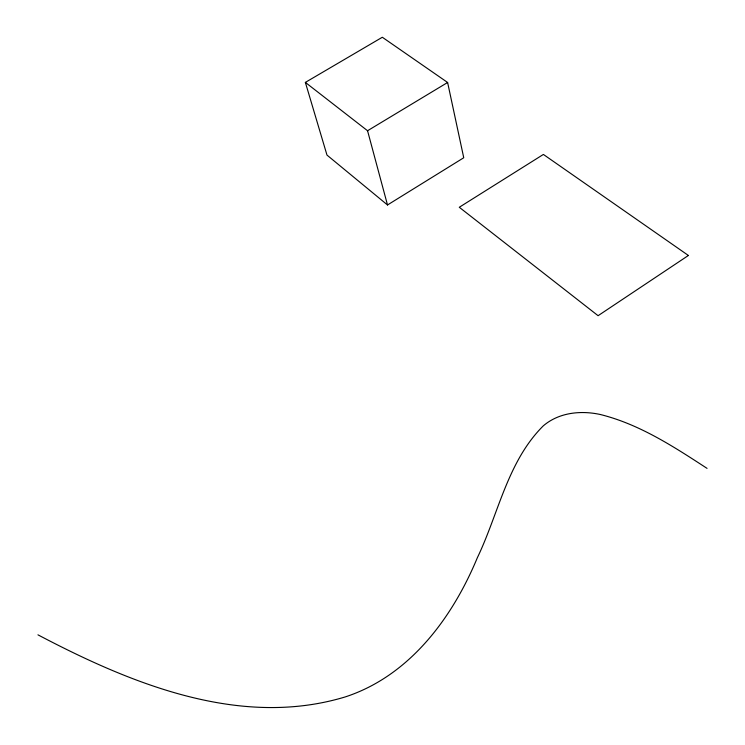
<?xml version="1.0" encoding="UTF-8"?>
<svg xmlns="http://www.w3.org/2000/svg" width="745" height="745" viewBox="0 0 745 745"><rect width="100%" height="100%" fill="white"/><g stroke="black" fill="none" stroke-linecap="round" stroke-linejoin="round"><path stroke-width="1.12" d="M387.502 204.968L463.744 157.754L447.615 82.481L382.325 37.25L305.366 82.397L326.981 155.081L387.502 204.968L367.555 130.738L305.366 82.397M367.555 130.738L447.615 82.481M37.948 634.833C130.431 683.454 239.797 728.731 345.103 696.966C409.517 675.976 452.327 617.996 477.359 557.707C498.535 513.65 507.541 461.351 543.282 425.861C558.964 412.441 580.737 410.253 600.302 414.499C639.443 424.212 673.676 446.628 707.052 468.372M688.399 255.47L598.086 315.694L459.283 207.268L543.394 154.439L688.399 255.47"/></g></svg>
